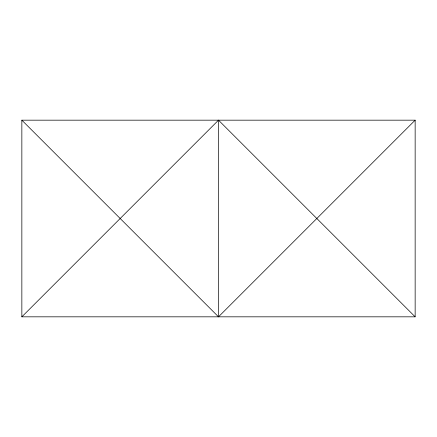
<?xml version="1.0" encoding="UTF-8"?>
<svg xmlns="http://www.w3.org/2000/svg" width="437" height="437" viewBox="0 0 437 437"><rect width="100%" height="100%" fill="white"/><g stroke="black" fill="none" stroke-linecap="round" stroke-linejoin="round"><path stroke-width="0.66" d="M21.85 316.825L218.5 120.175L415.15 316.825L415.15 120.175L21.85 120.175L21.85 316.825L415.15 316.825M21.85 120.175L218.5 316.825L415.15 120.175M218.5 120.175L218.5 316.825"/></g></svg>
